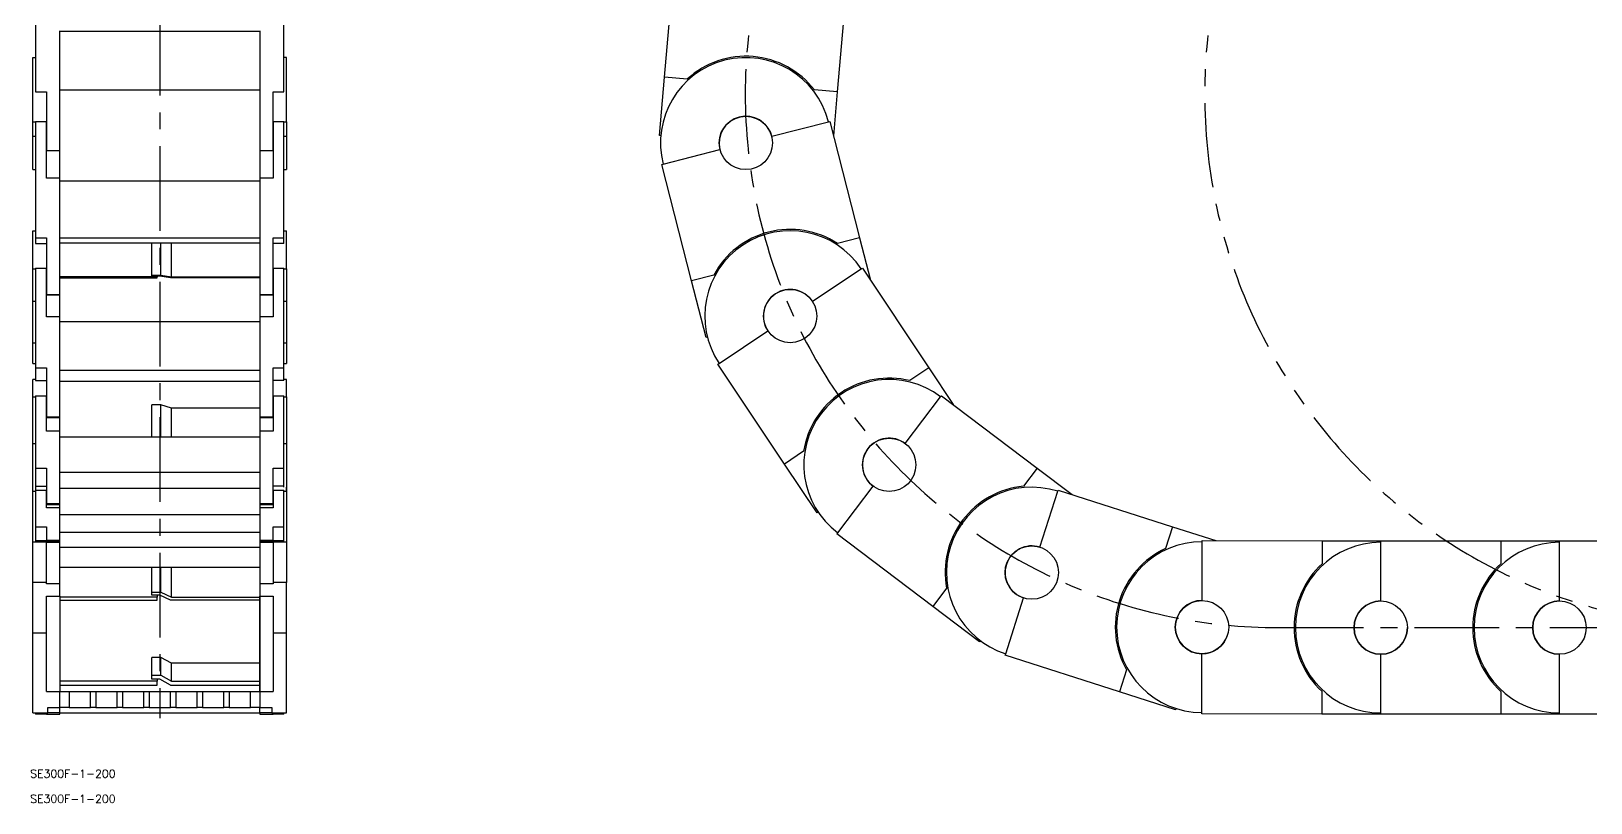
# Model space of a CAD drawing. Extents: x -236 to 879, y -598 to 95.
# Drawn here: x -236 to 349, y -598 to -309 of the extents above; entities that cross this region are included whole.
import ezdxf

# ---------------------------------------------------------------- set-up
doc = ezdxf.new("R2010")
doc.units = 0
doc.linetypes.add('CENTER', pattern=[50.8, 31.75, -6.35, 6.35, -6.35])
doc.linetypes.add('PHANTOM', pattern=[63.5, 31.75, -6.35, 6.35, -6.35, 6.35, -6.35])
doc.layers.get('0').update_dxf_attribs({"linetype": 'CONTINUOUS'})
doc.layers.add('CENTER', color=1, linetype='CONTINUOUS')
doc.styles.get("Standard").update_dxf_attribs({"font": 'txt.shx', "height": 3, "bigfont": 'bigfont.shx'})

# ---------------------------------------------------------------- blocks, each defined once
blk = doc.blocks.new('*U2')
at = {"color": 7, "linetype": 'CONTINUOUS'}
blk.add_text('SE300F-1-200', height=3, dxfattribs=at).set_placement((-235.89, -588.76))
blk = doc.blocks.new('*U3')
at = {"color": 7, "linetype": 'CONTINUOUS'}
blk.add_text('SE300F-1-200', height=3, dxfattribs=at).set_placement((-235.89, -598.18))

msp = doc.modelspace()

# ---------------------------------------------------------------- linework, layer by layer
at = {"color": 7, "linetype": 'CONTINUOUS'}
for p, q in [((1.889224, -326.063369), (5.753545, -281.229598)), ((-233.830106, -286.811395), (-233.830106, -331.645166)), ((-140.830106, -331.645166), (-140.830106, -286.811395)), ((70.513437, -286.811395), (66.649115, -331.645166)), ((-224.830106, -353.563899), (-224.830106, -308.730128)), ((-149.830106, -309.013596), (-224.830106, -309.013596)), ((-149.830106, -308.730128), (-149.830106, -353.563899)), ((-234.830106, -342.837258), (-234.830106, -318.773)), ((-234.830106, -342.837258), (-234.830106, -318.773)), ((-234.830106, -318.773), (-233.830106, -318.773)), ((-139.830106, -318.773), (-140.830106, -318.773)), ((-139.830106, -342.837258), (-139.830106, -318.773)), ((-139.830106, -342.837258), (-139.830106, -318.773)), ((0, -347.982101), (1.889224, -326.063369)), ((10.435789, -326.800016), (1.889224, -326.063369)), ((-233.830106, -331.645166), (-229.830106, -331.645166)), ((-229.830106, -331.645166), (-229.830106, -353.563899)), ((-149.830106, -330.932329), (-224.830106, -330.932329)), ((-144.830106, -353.563899), (-144.830106, -331.645166)), ((-144.830106, -331.645166), (-140.830106, -331.645166)), ((66.649115, -331.645166), (58.102551, -330.908519)), ((66.649115, -331.645166), (65.234066, -348.062535)), ((-234.830106, -360.773), (-234.830106, -342.837258)), ((-234.830106, -342.837258), (-233.830106, -342.837258)), ((-234.830106, -348.293081), (-234.830106, -342.837258)), ((-233.830106, -342.713262), (-229.830106, -342.713262)), ((-233.830106, -342.713262), (-233.830106, -386.307557)), ((-229.830106, -364.026029), (-229.830106, -342.713262)), ((-144.830106, -342.713262), (-140.830106, -342.713262)), ((-144.830106, -342.713262), (-144.830106, -364.026029)), ((-140.830106, -386.307557), (-140.830106, -342.713262)), ((-140.830106, -342.837258), (-139.830106, -342.837258)), ((-139.830106, -342.837258), (-139.830106, -360.773)), ((-139.830106, -342.837258), (-139.830106, -360.773)), ((-139.830106, -342.837258), (-139.830106, -348.293081)), ((42.067567, -348.293081), (63.380333, -342.837258)), ((63.380333, -342.837258), (63.864714, -342.713262)), ((63.864714, -342.713262), (75.024351, -386.307557)), ((-234.830106, -348.293081), (-233.830106, -348.293081)), ((-140.830106, -348.293081), (-139.830106, -348.293081)), ((-139.830106, -348.293081), (-139.830106, -353.252919)), ((0.498153, -348.025038), (0, -347.982101)), ((-229.830106, -353.563899), (-224.830106, -353.563899)), ((-224.830106, -364.026029), (-224.830106, -353.563899)), ((-149.830106, -353.520962), (-149.830106, -364.026029)), ((-149.830106, -353.520962), (-149.830106, -364.026029)), ((-149.830106, -353.563899), (-144.830106, -353.563899)), ((-139.830106, -353.252919), (-139.830106, -358.708742)), ((1.379559, -358.708742), (22.692325, -353.252919)), ((-234.830106, -360.773), (-233.830106, -360.773)), ((-140.830106, -360.773), (-139.830106, -360.773)), ((0.895178, -358.832738), (1.379559, -358.708742)), ((12.054814, -402.427032), (0.895178, -358.832738)), ((-224.830106, -364.026029), (-229.830106, -364.026029)), ((-224.830106, -407.620323), (-224.830106, -364.026029)), ((-149.830106, -365.130389), (-224.830106, -365.130389)), ((-149.830106, -364.026029), (-149.830106, -407.620323)), ((-144.830106, -364.026029), (-149.830106, -364.026029)), ((-234.830106, -397.951204), (-234.830106, -383.680061)), ((-234.830106, -383.680061), (-233.830106, -383.680061)), ((-140.830106, -383.680061), (-139.830106, -383.680061)), ((-139.830106, -397.951204), (-139.830106, -383.680061)), ((-233.830106, -386.307557), (-229.830106, -386.307557)), ((-233.830106, -386.307557), (-233.830106, -388.434894)), ((-233.830106, -388.434894), (-229.830106, -388.434894)), ((-229.830106, -386.307557), (-229.830106, -407.620323)), ((-149.830106, -386.443156), (-224.830106, -386.443156)), ((-149.830106, -388.303095), (-224.830106, -388.303095)), ((-190.330106, -400.377971), (-190.330106, -388.303095)), ((-186.928182, -400.377971), (-186.928182, -388.303095)), ((-182.928182, -400.950683), (-182.928182, -388.303095)), ((-144.830106, -386.307557), (-140.830106, -386.307557)), ((-144.830106, -407.620323), (-144.830106, -386.307557)), ((-140.830106, -388.434894), (-144.830106, -388.434894)), ((-140.830106, -388.434894), (-140.830106, -386.307557)), ((75.024351, -386.307557), (66.714065, -388.434894)), ((75.024351, -386.307557), (79.110821, -402.27105)), ((-234.830106, -410.139793), (-234.830106, -397.951204)), ((-234.830106, -397.951204), (-233.830106, -397.951204)), ((-233.830106, -397.67419), (-229.830106, -397.67419)), ((-233.830106, -397.67419), (-233.830106, -435.136639)), ((-229.830106, -415.989165), (-229.830106, -397.67419)), ((-188.330106, -400.950683), (-224.830106, -400.950683)), ((-224.830106, -401.322671), (-188.330106, -401.322671)), ((-190.330106, -400.377971), (-186.928182, -400.377971)), ((-190.330106, -400.749959), (-190.330106, -400.377971)), ((-187.330106, -400.749959), (-190.330106, -400.749959)), ((-188.330106, -400.749959), (-188.330106, -400.950683)), ((-188.330106, -401.322671), (-188.330106, -400.950683)), ((-183.330106, -401.322671), (-187.330106, -400.749959)), ((-186.928182, -400.377971), (-182.928182, -400.950683)), ((-149.830106, -401.322671), (-183.330106, -401.322671)), ((-182.928182, -400.950683), (-149.830106, -400.950683)), ((-144.830106, -397.67419), (-140.830106, -397.67419)), ((-144.830106, -397.67419), (-144.830106, -415.989165)), ((-140.830106, -435.136639), (-140.830106, -397.67419)), ((-140.830106, -397.951204), (-139.830106, -397.951204)), ((-139.830106, -397.951204), (-139.830106, -410.139793)), ((20.3651, -400.299695), (12.054814, -402.427032)), ((17.510637, -423.739798), (12.054814, -402.427032)), ((57.320393, -410.139793), (75.635368, -397.951204)), ((75.635368, -397.951204), (76.051618, -397.67419)), ((76.051618, -397.67419), (100.982822, -435.136639)), ((-229.830106, -407.620323), (-224.830106, -407.620323)), ((-229.830106, -407.744319), (-224.830106, -407.744319)), ((-224.830106, -407.744319), (-224.830106, -407.620323)), ((-224.830106, -415.989165), (-224.830106, -407.744319)), ((-149.830106, -407.620323), (-144.830106, -407.620323)), ((-149.830106, -407.620323), (-149.830106, -407.744319)), ((-149.830106, -407.744319), (-144.830106, -407.744319)), ((-149.830106, -407.744319), (-149.830106, -415.989165)), ((-234.830106, -425.367682), (-234.830106, -410.139793)), ((-234.830106, -421.220328), (-234.830106, -410.139793)), ((-234.830106, -410.139793), (-233.830106, -410.139793)), ((-140.830106, -410.139793), (-139.830106, -410.139793)), ((-139.830106, -410.139793), (-139.830106, -425.367682)), ((-139.830106, -410.139793), (-139.830106, -421.220328)), ((-224.830106, -415.989165), (-229.830106, -415.989165)), ((-224.830106, -453.451613), (-224.830106, -415.989165)), ((-149.830106, -417.790481), (-224.830106, -417.790481)), ((-149.830106, -415.989165), (-149.830106, -453.451613)), ((-144.830106, -415.989165), (-149.830106, -415.989165)), ((-234.830106, -433.408917), (-234.830106, -425.367682)), ((-234.830106, -425.680061), (-234.830106, -425.367682)), ((-234.830106, -425.680061), (-233.830106, -425.680061)), ((-140.830106, -425.680061), (-139.830106, -425.680061)), ((-139.830106, -425.367682), (-139.830106, -425.680061)), ((-139.830106, -425.680061), (-139.830106, -433.408917)), ((17.995018, -423.615802), (17.510637, -423.739798)), ((22.355442, -433.408917), (40.670417, -421.220328)), ((-234.830106, -433.408917), (-233.830106, -433.408917)), ((-233.830106, -435.136639), (-229.830106, -435.136639)), ((-233.830106, -435.136639), (-233.830106, -439.88922)), ((-229.830106, -435.136639), (-229.830106, -453.451613)), ((-149.830106, -436.105456), (-224.830106, -436.105456)), ((-144.830106, -435.136639), (-140.830106, -435.136639)), ((-144.830106, -453.451613), (-144.830106, -435.136639)), ((-140.830106, -433.408917), (-139.830106, -433.408917)), ((-140.830106, -439.88922), (-140.830106, -435.136639)), ((21.939192, -433.685931), (22.355442, -433.408917)), ((46.870397, -471.148379), (21.939192, -433.685931)), ((100.982822, -435.136639), (93.841437, -439.88922)), ((100.982822, -435.136639), (110.112208, -448.854754)), ((-234.830106, -445.925133), (-234.830106, -439.457483)), ((-234.830106, -445.925133), (-234.830106, -439.457483)), ((-233.830106, -439.457483), (-234.830106, -439.457483)), ((-233.830106, -439.88922), (-229.830106, -439.88922)), ((-149.830106, -440.260657), (-224.830106, -440.260657)), ((-140.830106, -439.88922), (-144.830106, -439.88922)), ((-139.830106, -439.457483), (-140.830106, -439.457483)), ((-139.830106, -445.925133), (-139.830106, -439.457483)), ((-139.830106, -445.925133), (-139.830106, -439.457483)), ((-234.830106, -463.478624), (-234.830106, -445.925133)), ((-234.830106, -445.925133), (-233.830106, -445.925133)), ((-233.830106, -445.52619), (-229.830106, -445.52619)), ((-233.830106, -445.52619), (-233.830106, -472.652568)), ((-229.830106, -458.787975), (-229.830106, -445.52619)), ((-186.928182, -448.921578), (-190.330106, -448.921578)), ((-190.330106, -461.084094), (-190.330106, -448.921578)), ((-182.928182, -450.201048), (-186.928182, -448.921578)), ((-186.928182, -461.084094), (-186.928182, -448.921578)), ((-144.830106, -445.52619), (-140.830106, -445.52619)), ((-144.830106, -445.52619), (-144.830106, -458.787975)), ((-140.830106, -472.652568), (-140.830106, -445.52619)), ((-140.830106, -445.925133), (-139.830106, -445.925133)), ((-139.830106, -445.925133), (-139.830106, -463.478624)), ((92.143283, -463.478624), (105.405068, -445.925133)), ((105.405068, -445.925133), (105.706472, -445.52619)), ((105.706472, -445.52619), (141.611341, -472.652568)), ((-229.830106, -453.451613), (-224.830106, -453.451613)), ((-229.830106, -453.728627), (-224.830106, -453.728627)), ((-224.830106, -453.728627), (-224.830106, -453.451613)), ((-224.830106, -458.787975), (-224.830106, -453.728627)), ((-149.830106, -450.201048), (-182.928182, -450.201048)), ((-182.928182, -461.084094), (-182.928182, -450.201048)), ((-149.830106, -453.451613), (-144.830106, -453.451613)), ((-149.830106, -453.451613), (-149.830106, -453.728627)), ((-149.830106, -453.728627), (-149.830106, -486.313296)), ((-149.830106, -453.728627), (-149.830106, -486.313296)), ((-149.830106, -453.728627), (-144.830106, -453.728627)), ((-224.830106, -458.787975), (-229.830106, -458.787975)), ((-224.830106, -485.914353), (-224.830106, -458.787975)), ((-149.830106, -461.084094), (-224.830106, -461.084094)), ((-149.830106, -458.787975), (-149.830106, -485.914353)), ((-144.830106, -458.787975), (-149.830106, -458.787975)), ((-234.830106, -479.782472), (-234.830106, -463.478624)), ((-234.830106, -463.478624), (-233.830106, -463.478624)), ((-140.830106, -463.478624), (-139.830106, -463.478624)), ((-139.830106, -463.478624), (-139.830106, -479.436343)), ((-139.830106, -463.478624), (-139.830106, -479.782472)), ((54.011783, -466.395797), (46.870397, -471.148379)), ((-233.830106, -472.652568), (-233.830106, -479.497036)), ((-233.830106, -472.652568), (-229.830106, -472.652568)), ((-229.830106, -472.652568), (-229.830106, -485.914353)), ((-144.830106, -485.914353), (-144.830106, -472.652568)), ((-144.830106, -472.652568), (-140.830106, -472.652568)), ((-140.830106, -479.497036), (-140.830106, -472.652568)), ((59.058986, -489.463354), (46.870397, -471.148379)), ((141.611341, -472.652568), (136.440298, -479.497036)), ((141.611341, -472.652568), (154.759097, -482.585789)), ((-149.830106, -474.345879), (-224.830106, -474.345879)), ((-234.830106, -479.845647), (-234.830106, -479.436343)), ((-234.830106, -479.845647), (-234.830106, -479.782472)), ((-234.830106, -479.845647), (-234.830106, -479.782472)), ((-234.830106, -481.37517), (-234.830106, -479.845647)), ((-234.830106, -481.37517), (-234.830106, -479.845647)), ((-234.830106, -500.5), (-234.830106, -481.37517)), ((-234.830106, -481.37517), (-233.830106, -481.37517)), ((-233.830106, -479.497036), (-229.830106, -479.497036)), ((-233.830106, -479.497036), (-233.830106, -500.444507)), ((-233.830106, -480.899069), (-229.830106, -480.899069)), ((-233.830106, -480.899069), (-233.830106, -494.64512)), ((-229.830106, -487.619361), (-229.830106, -480.899069)), ((-149.830106, -480.330024), (-224.830106, -480.330024)), ((-140.830106, -479.497036), (-144.830106, -479.497036)), ((-144.830106, -480.899069), (-140.830106, -480.899069)), ((-144.830106, -480.899069), (-144.830106, -487.619361)), ((-140.830106, -479.845725), (-140.830106, -479.497036)), ((-140.830106, -494.64512), (-140.830106, -480.899069)), ((-140.830106, -481.37517), (-139.830106, -481.37517)), ((-139.830106, -479.436343), (-139.830106, -481.37517)), ((-139.830106, -479.782472), (-139.830106, -481.37517)), ((-139.830106, -479.782472), (-139.830106, -481.37517)), ((-139.830106, -481.37517), (-139.830106, -479.845647)), ((-139.830106, -481.37517), (-139.830106, -479.845647)), ((-139.830106, -481.37517), (-139.830106, -500.312116)), ((66.82533, -496.989834), (80.087115, -479.436343)), ((142.628237, -502.323623), (149.348529, -481.37517)), ((149.348529, -481.37517), (149.501262, -480.899069)), ((149.501262, -480.899069), (192.350371, -494.64512)), ((-229.830106, -485.914353), (-224.830106, -485.914353)), ((-229.830106, -486.313296), (-224.830106, -486.313296)), ((-224.830106, -487.619361), (-229.830106, -487.619361)), ((-224.830106, -486.313296), (-224.830106, -485.914353)), ((-224.830106, -487.619361), (-224.830106, -486.313296)), ((-224.830106, -501.365412), (-224.830106, -487.619361)), ((-149.830106, -490.152601), (-224.830106, -490.152601)), ((-149.830106, -485.914353), (-144.830106, -485.914353)), ((-149.830106, -485.914353), (-149.830106, -486.313296)), ((-149.830106, -486.313296), (-144.830106, -486.313296)), ((-149.830106, -486.313296), (-149.830106, -500.5)), ((-149.830106, -486.313296), (-149.830106, -500.5)), ((-144.830106, -487.619361), (-149.830106, -487.619361)), ((-149.830106, -487.619361), (-149.830106, -500.5)), ((59.475236, -489.18634), (59.058986, -489.463354)), ((-233.830106, -494.64512), (-229.830106, -494.64512)), ((-233.830106, -494.64512), (-233.830106, -499.938393)), ((-229.830106, -494.64512), (-229.830106, -499.873853)), ((-149.830106, -496.872893), (-224.830106, -496.872893)), ((-144.830106, -494.64512), (-140.830106, -494.64512)), ((-144.830106, -499.873853), (-144.830106, -494.64512)), ((-140.830106, -499.812118), (-140.830106, -494.64512)), ((192.350371, -494.64512), (189.729991, -502.813353)), ((192.350371, -494.64512), (208.50098, -499.826257)), ((-234.830106, -500.312116), (-234.830106, -500.31199)), ((-234.830106, -500.312116), (-234.830106, -500.31199)), ((-234.830106, -500.312116), (-233.830106, -500.312116)), ((-234.830106, -500.5), (-234.830106, -500.312116)), ((-229.830106, -500.5), (-234.830106, -500.5)), ((-234.830106, -515.517955), (-234.830106, -500.5)), ((-233.830106, -499.812118), (-229.830106, -499.812118)), ((-233.830106, -499.812118), (-233.830106, -499.938393)), ((-233.830106, -499.938393), (-229.830106, -499.938393)), ((-233.830106, -499.938393), (-233.830106, -500.5)), ((-233.830106, -500), (-229.830106, -500)), ((-233.830106, -500), (-233.830106, -500.5)), ((-229.830106, -499.873853), (-229.830106, -499.812118)), ((-224.830106, -499.873853), (-229.830106, -499.873853)), ((-229.830106, -499.938393), (-229.830106, -500.000128)), ((-229.830106, -500), (-224.830106, -500)), ((-229.830106, -500), (-229.830106, -500.5)), ((-229.830106, -500), (-229.830106, -500.5)), ((-229.830106, -515.517955), (-229.830106, -500.5)), ((-229.830106, -500.5), (-224.830106, -500.5)), ((-224.830106, -500), (-224.830106, -499.873853)), ((-224.830106, -500.5), (-224.830106, -500)), ((-224.830106, -516.037546), (-224.830106, -500.5)), ((-224.830106, -516.037546), (-224.830106, -500.5)), ((-224.830106, -516.037546), (-224.830106, -500.5)), ((-149.830106, -502.5), (-224.830106, -502.5)), ((-144.830106, -499.873853), (-149.830106, -499.873853)), ((-149.830106, -499.873853), (-149.830106, -500.000128)), ((-149.830106, -500), (-144.830106, -500)), ((-149.830106, -500), (-149.830106, -500.5)), ((-149.830106, -500.5), (-149.830106, -556.499918)), ((-149.830106, -500.5), (-144.830106, -500.5)), ((-144.830106, -499.812118), (-140.830106, -499.812118)), ((-144.830106, -499.812118), (-144.830106, -499.873853)), ((-144.830106, -499.938393), (-140.830106, -499.938393)), ((-144.830106, -500), (-144.830106, -499.938393)), ((-144.830106, -500), (-140.830106, -500)), ((-144.830106, -500.5), (-144.830106, -500)), ((-139.830106, -500.5), (-144.830106, -500.5)), ((-144.830106, -500.5), (-144.830106, -515.517955)), ((-140.830106, -499.938393), (-140.830106, -499.812118)), ((-140.830106, -500.5), (-140.830106, -499.938393)), ((-140.830106, -500.5), (-140.830106, -500)), ((-140.830106, -500.312116), (-139.830106, -500.312116)), ((-139.830106, -500.312116), (-139.830106, -500.31199)), ((-139.830106, -500.312116), (-139.830106, -500.31199)), ((-139.830106, -500.312116), (-139.830106, -515.517955)), ((-139.830106, -500.5), (-139.830106, -515.517955)), ((66.523925, -497.388777), (66.82533, -496.989834)), ((102.428794, -524.515156), (66.523925, -497.388777)), ((203.399181, -522.31203), (203.460915, -500.312116)), ((203.460915, -500.312116), (203.462318, -499.812118)), ((203.462318, -499.812118), (248.462141, -499.938393)), ((248.462141, -499.938393), (248.43807, -508.516612)), ((248.462141, -499.938393), (270.416455, -500)), ((270.370856, -500), (315.370856, -500)), ((270.370856, -500.5), (270.370856, -500)), ((270.370856, -522.5), (270.370856, -500.5)), ((315.370856, -500), (337.370856, -500)), ((315.370856, -500), (315.370856, -508.578253)), ((337.370856, -500), (382.370856, -500)), ((337.370856, -500.5), (337.370856, -500)), ((337.370856, -522.5), (337.370856, -500.5)), ((-149.830106, -510), (-224.830106, -510)), ((-190.330106, -519.179569), (-190.330106, -510)), ((-186.928182, -519.179569), (-186.928182, -510)), ((-182.928182, -521.022208), (-182.928182, -510)), ((-229.830106, -515.517955), (-234.830106, -515.517955)), ((-234.830106, -534.5), (-234.830106, -515.517955)), ((-229.830106, -516.037546), (-229.830106, -515.517955)), ((-224.830106, -516.037546), (-229.830106, -516.037546)), ((-224.830106, -520.643594), (-224.830106, -516.037546)), ((-190.330106, -519.179569), (-186.928182, -519.179569)), ((-190.330106, -520.376398), (-190.330106, -519.179569)), ((-186.928182, -519.179569), (-182.928182, -521.022208)), ((-144.830106, -516.037546), (-149.830106, -516.037546)), ((-149.830106, -516.037546), (-149.830106, -520.643594)), ((-139.830106, -515.517955), (-144.830106, -515.517955)), ((-144.830106, -515.517955), (-144.830106, -516.037546)), ((-139.830106, -534.5), (-139.830106, -515.517955)), ((107.599837, -517.670689), (102.428794, -524.515156)), ((-229.830106, -520.643594), (-224.830106, -520.643594)), ((-229.830106, -534.5), (-229.830106, -520.643594)), ((-224.830106, -520.643594), (-224.830106, -556.5)), ((-188.330106, -521.022208), (-224.830106, -521.022208)), ((-224.830106, -522.219037), (-188.330106, -522.219037)), ((-187.330106, -520.376398), (-190.330106, -520.376398)), ((-188.330106, -520.376398), (-188.330106, -521.022208)), ((-188.330106, -522.219037), (-188.330106, -521.022208)), ((-183.330106, -522.219037), (-187.330106, -520.376398)), ((-149.830106, -522.219037), (-183.330106, -522.219037)), ((-182.928182, -521.022208), (-149.830106, -521.022208)), ((-149.830106, -556.5), (-149.830106, -520.643594)), ((-149.830106, -520.643594), (-144.830106, -520.643594)), ((-144.830106, -520.643594), (-144.830106, -534.5)), ((119.982285, -537.776941), (102.428794, -524.515156)), ((129.798589, -542.316124), (136.518881, -521.367671)), ((-234.830106, -534.5), (-229.830106, -534.5)), ((-234.830106, -564.5), (-234.830106, -534.5)), ((-229.830106, -556.5), (-229.830106, -534.5)), ((-144.830106, -534.5), (-139.830106, -534.5)), ((-144.830106, -534.5), (-144.830106, -556.5)), ((-139.830106, -564.5), (-139.830106, -534.5)), ((120.283689, -537.377998), (119.982285, -537.776941)), ((-186.928182, -543.657424), (-190.330106, -543.657424)), ((-190.330106, -550.377716), (-190.330106, -543.657424)), ((-182.928182, -545.856441), (-186.928182, -543.657424)), ((-186.928182, -550.377716), (-186.928182, -543.657424)), ((129.645855, -542.792225), (129.798589, -542.316124)), ((172.494963, -556.538277), (129.645855, -542.792225)), ((203.281324, -564.311864), (203.343059, -542.311951)), ((270.370856, -564.5), (270.370856, -542.5)), ((337.370856, -564.5), (337.370856, -542.5)), ((-149.830106, -545.856441), (-182.928182, -545.856441)), ((-182.928182, -552.576733), (-182.928182, -545.856441)), ((175.115343, -548.370044), (172.494963, -556.538277)), ((-188.330106, -552.576733), (-224.830106, -552.576733)), ((-224.830106, -554.005037), (-188.330106, -554.005037)), ((-190.330106, -550.377716), (-186.928182, -550.377716)), ((-190.330106, -551.80602), (-190.330106, -550.377716)), ((-187.330106, -551.80602), (-190.330106, -551.80602)), ((-188.330106, -551.80602), (-188.330106, -552.576733)), ((-188.330106, -554.005037), (-188.330106, -552.576733)), ((-183.330106, -554.005037), (-187.330106, -551.80602)), ((-186.928182, -550.377716), (-182.928182, -552.576733)), ((-183.330106, -554.005037), (-149.830106, -554.005037)), ((-182.928182, -552.576733), (-149.830106, -552.576733)), ((-229.830106, -556.5), (-224.830106, -556.5)), ((-224.830106, -556.5), (-221.330106, -556.5)), ((-224.830106, -562.5), (-224.830106, -556.5)), ((-221.330106, -556.5), (-213.330106, -556.5)), ((-221.330106, -556.5), (-221.330106, -562.5)), ((-213.330106, -556.5), (-211.330106, -556.5)), ((-213.330106, -562.5), (-213.330106, -556.5)), ((-211.330106, -556.5), (-203.330106, -556.5)), ((-211.330106, -556.5), (-211.330106, -562.5)), ((-203.330106, -556.5), (-201.330106, -556.5)), ((-203.330106, -562.5), (-203.330106, -556.5)), ((-201.330106, -556.5), (-193.330106, -556.5)), ((-201.330106, -556.5), (-201.330106, -562.5)), ((-193.330106, -556.5), (-191.330106, -556.5)), ((-193.330106, -562.5), (-193.330106, -556.5)), ((-191.330106, -556.5), (-183.330106, -556.5)), ((-191.330106, -556.5), (-191.330106, -562.5)), ((-183.330106, -556.5), (-181.330106, -556.5)), ((-183.330106, -562.5), (-183.330106, -556.5)), ((-181.330106, -556.5), (-173.330106, -556.5)), ((-181.330106, -556.5), (-181.330106, -562.5)), ((-173.330106, -556.5), (-171.330106, -556.5)), ((-173.330106, -562.5), (-173.330106, -556.5)), ((-171.330106, -556.5), (-163.330106, -556.5)), ((-171.330106, -556.5), (-171.330106, -562.5)), ((-163.330106, -556.5), (-161.330106, -556.5)), ((-163.330106, -562.5), (-163.330106, -556.5)), ((-161.330106, -556.5), (-153.330106, -556.5)), ((-161.330106, -556.5), (-161.330106, -562.5)), ((-153.330106, -556.5), (-149.830106, -556.5)), ((-153.330106, -562.5), (-153.330106, -556.5)), ((-149.830106, -556.5), (-144.830106, -556.5)), ((-149.830106, -556.5), (-149.830106, -562.5)), ((-149.830106, -556.99968), (-149.830106, -562.5)), ((193.443416, -563.258569), (172.494963, -556.538277)), ((248.303815, -556.359919), (248.279744, -564.938138)), ((315.370856, -556.421747), (315.370856, -565)), ((-234.830106, -564.5), (-229.330106, -564.5)), ((-233.830106, -564.5), (-233.830106, -565)), ((-229.830106, -565), (-233.830106, -565)), ((-229.830106, -564.5), (-229.830106, -565)), ((-229.830106, -565), (-224.830106, -565)), ((-229.330106, -562.5), (-224.830106, -562.5)), ((-229.330106, -564.5), (-229.330106, -562.5)), ((-224.830106, -564.5), (-229.330106, -564.5)), ((-221.330106, -562.5), (-224.830106, -562.5)), ((-224.830106, -564.5), (-224.830106, -562.5)), ((-224.830106, -564.5), (-149.830106, -564.5)), ((-224.830106, -565), (-224.830106, -564.5)), ((-221.330106, -562.5), (-213.330106, -562.5)), ((-211.330106, -562.5), (-213.330106, -562.5)), ((-211.330106, -562.5), (-203.330106, -562.5)), ((-201.330106, -562.5), (-203.330106, -562.5)), ((-201.330106, -562.5), (-193.330106, -562.5)), ((-191.330106, -562.5), (-193.330106, -562.5)), ((-191.330106, -562.5), (-183.330106, -562.5)), ((-181.330106, -562.5), (-183.330106, -562.5)), ((-181.330106, -562.5), (-173.330106, -562.5)), ((-171.330106, -562.5), (-173.330106, -562.5)), ((-171.330106, -562.5), (-163.330106, -562.5)), ((-161.330106, -562.5), (-163.330106, -562.5)), ((-161.330106, -562.5), (-153.330106, -562.5)), ((-149.830106, -562.5), (-153.330106, -562.5)), ((-149.830106, -562.5), (-145.330106, -562.5)), ((-149.830106, -564.5), (-149.830106, -562.5)), ((-145.330106, -564.5), (-149.830106, -564.5)), ((-149.830106, -564.5), (-149.830106, -565)), ((-149.830106, -565), (-144.830106, -565)), ((-145.330106, -562.5), (-145.330106, -564.5)), ((-145.330106, -564.5), (-139.830106, -564.5)), ((-144.830106, -565), (-144.830106, -564.5)), ((-140.830106, -565), (-144.830106, -565)), ((-140.830106, -565), (-140.830106, -564.5)), ((193.59615, -562.782467), (193.443416, -563.258569)), ((203.279921, -564.811862), (203.281324, -564.311864)), ((248.279744, -564.938138), (203.279921, -564.811862)), ((270.279657, -564.999872), (248.279744, -564.938138)), ((270.28106, -564.499874), (270.279657, -564.999872)), ((270.370856, -565), (270.370856, -564.5)), ((315.370856, -565), (270.370856, -565)), ((337.370856, -565), (315.370856, -565)), ((337.370856, -565), (337.370856, -564.5)), ((382.370856, -565), (337.370856, -565))]:
    msp.add_line(p, q, dxfattribs=at)
for centre in [(32.379946, -350.773), (32.379946, -350.773), (48.995405, -415.680061), (48.995405, -415.680061), (86.115199, -471.457483), (86.115199, -471.457483), (139.573559, -511.845647), (139.573559, -511.845647), (203.37112, -532.31199), (203.37112, -532.31199), (270.370856, -532.5), (270.370856, -532.5), (337.370856, -532.5)]:
    msp.add_circle(centre, 10, dxfattribs=at)
at = {"color": 3, "linetype": 'PHANTOM'}
msp.add_arc((404.370856, -332.5), 200, 90, 270, dxfattribs=at)
at = {"color": 7, "linetype": 'CONTINUOUS'}
for centre, radius, start, end in [((32.379946, -350.773), 32, 14.358717, 194.358717), ((32.379946, -350.773), 32, 14.358717, 194.358717), ((32.379946, -350.773), 32.5, 37.677393, 132.470059), ((32.379946, -350.773), 32.5, 37.677393, 132.470059), ((32.379946, -350.773), 10, 14.358717, 194.358717), ((32.379946, -350.773), 10, 14.358717, 194.358717), ((48.995405, -415.680061), 32, 33.643708, 213.643708), ((48.995405, -415.680061), 32, 33.643708, 213.643708), ((48.995405, -415.680061), 32.5, 56.962384, 151.75505), ((48.995405, -415.680061), 32.5, 56.962384, 151.75505), ((48.995405, -415.680061), 10, 33.643708, 213.643708), ((48.995405, -415.680061), 10, 33.643708, 213.643708), ((86.115199, -471.457483), 32.5, 76.247374, 171.040041), ((86.115199, -471.457483), 32.5, 76.247374, 171.040041), ((86.115199, -471.457483), 32, 52.928699, 232.928699), ((86.115199, -471.457483), 32, 52.928699, 232.928699), ((86.115199, -471.457483), 10, 52.928699, 232.928699), ((86.115199, -471.457483), 10, 52.928699, 232.928699), ((139.573559, -511.845647), 32.5, 95.532365, 190.325032), ((139.573559, -511.845647), 32.5, 95.532365, 190.325032), ((139.573559, -511.845647), 32, 72.213689, 252.213689), ((139.573559, -511.845647), 32, 72.213689, 252.213689), ((139.573559, -511.845647), 10, 72.213689, 252.213689), ((139.573559, -511.845647), 10, 72.213689, 252.213689), ((203.37112, -532.31199), 32, 89.839221, 269.839221), ((203.37112, -532.31199), 32, 89.839221, 269.839221), ((270.370856, -532.5), 32, 90, 270), ((337.370856, -532.5), 32, 90, 270), ((203.37112, -532.31199), 32.5, 114.817356, 209.610023), ((203.37112, -532.31199), 32.5, 114.817356, 209.610023), ((270.370856, -532.5), 32.5, 132.442888, 227.235555), ((270.370856, -532.5), 32.5, 132.442888, 227.235555), ((337.370856, -532.5), 32.5, 132.603667, 227.396333), ((203.37112, -532.31199), 10, 89.839221, 269.839221), ((203.37112, -532.31199), 10, 89.839221, 269.839221), ((270.370856, -532.5), 10, 90, 270), ((337.370856, -532.5), 10, 90, 270), ((203.37112, -532.31199), 10, 269.839221, 342.213689), ((203.37112, -532.31199), 10, 269.839221, 342.213689), ((270.370856, -532.5), 10, 270, 0), ((270.370856, -532.5), 32, 269.839221, 270), ((270.370856, -532.5), 32, 269.839221, 270)]:
    msp.add_arc(centre, radius, start, end, dxfattribs=at)
at = {"layer": 'CENTER', "color": 1, "linetype": 'CENTER'}
for p, q in [((-187.330106, -98), (-187.330106, -566.5)), ((232.168894, -532.5), (634.370856, -532.5))]:
    msp.add_line(p, q, dxfattribs=at)
msp.add_arc((232.168894, -332.5), 200, 90, 270, dxfattribs=at)

# ---------------------------------------------------------------- block references
at = {"color": 7, "linetype": 'CONTINUOUS'}
for name in ['*U2', '*U3']:
    msp.add_blockref(name, (0, 0), dxfattribs=at)

doc.saveas('drawing.dxf')
